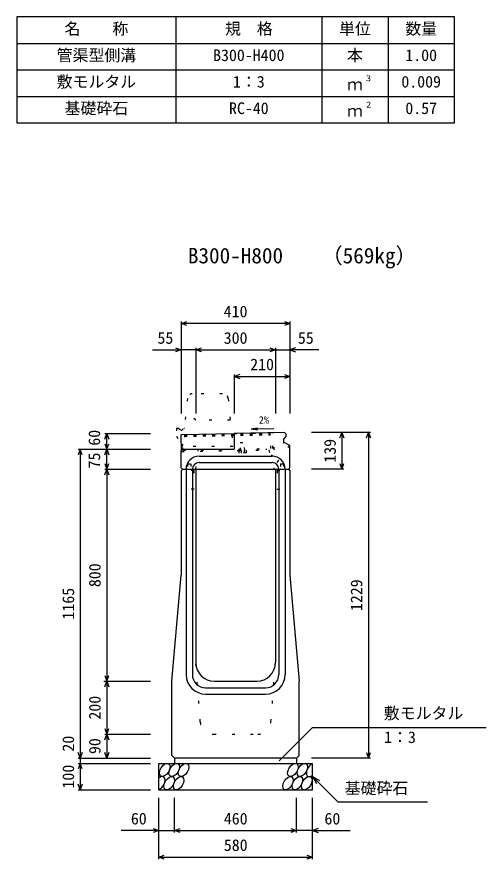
# Model space of a CAD drawing. Units: millimetres, scale not verified. Extents: x -12600 to 12600, y -5940 to 5940.
# Drawn here: x 1875 to 3645, y -530 to 2648 of the extents above; entities that cross this region are included whole.
import ezdxf
from ezdxf.enums import TextEntityAlignment as Align

# ---------------------------------------------------------------- set-up
doc = ezdxf.new("R2010")
doc.units = ezdxf.units.MM
doc.header["$LTSCALE"] = 40
doc.linetypes.add('DOTTED', pattern=[1.75, 0.25, -1.5])
for name, color, linetype, lineweight in [('0-0_DIM', 7, 'Continuous', 25), ('0-2_HATCH', 6, 'DOTTED', 25), ('0-3_HYO', 3, 'Continuous', 25), ('0-4_HYO2', 4, 'Continuous', 25), ('0-5_OUTLINE', 3, 'Continuous', 25), ('0-6_OUTLINE2', 4, 'DOTTED', 25), ('0-7_TXT', 7, 'Continuous', 25)]:
    doc.layers.add(name, color=color, linetype=linetype, lineweight=lineweight)
doc.styles.add('ＭＳ ゴシック', font='')
doc.styles.get('ＭＳ ゴシック').set_extended_font_data('MS Gothic')

msp = doc.modelspace()

# ---------------------------------------------------------------- linework, layer by layer
at = {"layer": '0-0_DIM'}
for p, q in [((2495, 1498.96), (2495, 1151.46)), ((2905, 1498.96), (2905, 1151.46)), ((2905, 1491.46), (2495, 1491.46)), ((2550, 1398.96), (2550, 1151.46)), ((2850, 1398.96), (2850, 1151.46)), ((2386.62, 1391.46), (2495, 1391.46)), ((2550, 1391.46), (2495, 1391.46)), ((2550, 1391.46), (2850, 1391.46)), ((2850, 1391.46), (2905, 1391.46)), ((3013.38, 1391.46), (2905, 1391.46)), ((2695, 1298.96), (2695, 1151.46)), ((2695, 1291.46), (2905, 1291.46)), ((2206.5, 1076.46), (2379, 1076.46)), ((2214, 1016.46), (2214, 1076.46)), ((3208.5, 1080.46), (2986, 1080.46)), ((3101, 1080.46), (3101, 941.46)), ((3201, 1080.46), (3201, -148.54)), ((2106.5, 1016.46), (2379, 1016.46)), ((2114, 1016.46), (2114, -148.54)), ((2214, 941.46), (2214, 1016.46)), ((2206.5, 941.46), (2379, 941.46)), ((3108.5, 941.46), (2986, 941.46)), ((2203.25, 141.46), (2375.75, 141.46)), ((2206.5, 141.46), (2379, 141.46)), ((2206.5, -58.54), (2379, -58.54)), ((2214, -58.54), (2214, -148.54)), ((2863.77, -159.35), (2990, -33.11)), ((2990, -33.11), (3644.81, -33.11)), ((2106.5, -148.54), (2379, -148.54)), ((2114, -148.54), (2114, -168.54)), ((3208.5, -148.54), (2986, -148.54)), ((2106.5, -168.54), (2379, -168.54)), ((2114, -168.54), (2114, -268.54)), ((2990, -218.54), (3085.76, -314.29)), ((2990, -218.54), (3015.98, -233.54)), ((2990, -218.54), (3005, -244.52)), ((2106.5, -268.54), (2379, -268.54)), ((2410, -529.9), (2410, -298.54)), ((2470, -429.9), (2470, -298.54)), ((2930, -429.9), (2930, -298.54)), ((2990, -529.9), (2990, -298.54)), ((3085.76, -314.29), (3423.31, -314.29)), ((2410, -422.4), (2268.21, -422.4)), ((2410, -422.4), (2470, -422.4)), ((2470, -422.4), (2930, -422.4)), ((2990, -422.4), (2930, -422.4)), ((2990, -422.4), (3131.79, -422.4)), ((2410, -522.4), (2990, -522.4))]:
    msp.add_line(p, q, dxfattribs=at)
for points in [[(2516.14, 1483.77), (2495, 1491.46), (2516.14, 1499.16)], [(2883.86, 1499.16), (2905, 1491.46), (2883.86, 1483.77)], [(2473.86, 1399.16), (2495, 1391.46), (2473.86, 1383.77)], [(2571.14, 1383.77), (2550, 1391.46), (2571.14, 1399.16)], [(2828.86, 1399.16), (2850, 1391.46), (2828.86, 1383.77)], [(2926.14, 1399.16), (2905, 1391.46), (2926.14, 1383.77)], [(2716.14, 1299.16), (2695, 1291.46), (2716.14, 1283.77)], [(2883.86, 1299.16), (2905, 1291.46), (2883.86, 1283.77)], [(2206.3, 1055.32), (2214, 1076.46), (2221.7, 1055.32)], [(3093.3, 1059.32), (3101, 1080.46), (3108.7, 1059.32)], [(3193.3, 1059.32), (3201, 1080.46), (3208.7, 1059.32)], [(2206.3, 1037.61), (2214, 1016.46), (2221.7, 1037.61)], [(2121.7, 995.32), (2114, 1016.46), (2106.3, 995.32)], [(2206.3, 995.32), (2214, 1016.46), (2221.7, 995.32)], [(2206.3, 962.61), (2214, 941.46), (2221.7, 962.61)], [(3093.3, 962.61), (3101, 941.46), (3108.7, 962.61)], [(2206.3, 920.32), (2214, 941.46), (2221.7, 920.32)], [(2214, 941.46), (2214, 141.46), (2214, -58.54)], [(2206.3, 162.61), (2214, 141.46), (2221.7, 162.61)], [(2206.3, 120.32), (2214, 141.46), (2221.7, 120.32)], [(2206.3, -37.39), (2214, -58.54), (2221.7, -37.39)], [(2206.3, -79.68), (2214, -58.54), (2221.7, -79.68)], [(2121.7, -127.39), (2114, -148.54), (2106.3, -127.39)], [(2221.7, -127.39), (2214, -148.54), (2206.3, -127.39)], [(3193.3, -127.39), (3201, -148.54), (3208.7, -127.39)], [(2121.7, -189.68), (2114, -168.54), (2106.3, -189.68)], [(2121.7, -247.39), (2114, -268.54), (2106.3, -247.39)], [(2388.86, -414.71), (2410, -422.4), (2388.86, -430.1)], [(2491.14, -430.1), (2470, -422.4), (2491.14, -414.71)], [(2908.86, -414.71), (2930, -422.4), (2908.86, -430.1)], [(3011.14, -414.71), (2990, -422.4), (3011.14, -430.1)], [(2431.14, -530.1), (2410, -522.4), (2431.14, -514.71)], [(2968.86, -514.71), (2990, -522.4), (2968.86, -530.1)]]:
    msp.add_lwpolyline(points, dxfattribs=at)
at = {"layer": '0-2_HATCH', "linetype": 'Continuous'}
for p, q in [((2495, 1072.65), (2695, 1076.46)), ((2496.23, 1008.16), (2495, 1072.65))]:
    msp.add_line(p, q, dxfattribs=at)
at = {"layer": '0-2_HATCH'}
for p, q in [((2500.64, 1012.75), (2499.5, 1072.74)), ((2507.3, 1072.89), (2508.44, 1012.9)), ((2510.8, 1072.96), (2511.94, 1012.97)), ((2514.3, 1073.02), (2515.44, 1013.03)), ((2542.59, 1073.56), (2543.74, 1013.57)), ((2546.09, 1073.63), (2547.24, 1013.64)), ((2549.59, 1073.69), (2550.74, 1013.71)), ((2577.89, 1074.23), (2579.03, 1014.24)), ((2581.39, 1074.3), (2582.53, 1014.31)), ((2584.89, 1074.37), (2586.03, 1014.38)), ((2613.18, 1074.9), (2614.32, 1014.92)), ((2616.68, 1074.97), (2617.82, 1014.98)), ((2620.18, 1075.04), (2621.32, 1015.05)), ((2648.47, 1075.58), (2649.62, 1015.59)), ((2651.97, 1075.64), (2653.12, 1015.66)), ((2655.47, 1075.71), (2656.62, 1015.72)), ((2684.17, 1076.26), (2685.31, 1016.27)), ((2687.27, 1076.32), (2688.41, 1016.33)), ((2691.17, 1076.39), (2692.31, 1016.4)), ((2695, 1076.46), (2843.94, 1079.3)), ((2719.06, 1076.92), (2720.2, 1016.93)), ((2722.56, 1076.99), (2723.79, 1012.5)), ((2726.06, 1077.05), (2727.2, 1017.07)), ((2754.36, 1077.59), (2755.5, 1017.6)), ((2757.85, 1077.66), (2759, 1017.67)), ((2761.35, 1077.73), (2762.5, 1017.74)), ((2790.05, 1078.27), (2791.19, 1018.28)), ((2793.15, 1078.33), (2794.38, 1013.84)), ((2797.05, 1078.41), (2798.19, 1018.42)), ((2824.94, 1078.94), (2826.09, 1018.95)), ((2828.44, 1079), (2829.58, 1019.02)), ((2833.08, 1019.08), (2831.94, 1079.07)), ((2840.58, 1019.23), (2839.44, 1079.21)), ((2845.17, 1014.81), (2843.94, 1079.3)), ((2500.64, 1012.75), (2840.58, 1019.23)), ((2717.62, 1042.39), (2733.61, 1042.69)), ((2718.19, 1012.39), (2717.62, 1042.39)), ((2734.18, 1012.7), (2733.61, 1042.69)), ((2815.59, 1018.75), (2815.67, 1014.25)), ((2496.23, 1008.16), (2845.17, 1014.81)), ((2556.96, 1013.82), (2557.05, 1009.32)), ((2712.32, 1012.28), (2740.01, 1012.81)), ((2712.32, 1012.28), (2712.51, 1002.28)), ((2740.2, 1002.81), (2712.51, 1002.28)), ((2720.7, 1012.44), (2720.89, 1002.44)), ((2731.67, 1012.65), (2731.86, 1002.65)), ((2740.01, 1012.81), (2740.2, 1002.81))]:
    msp.add_line(p, q, dxfattribs=at)
at = {"layer": '0-2_HATCH', "linetype": 'Continuous'}
for centre in [(2432.89, -193.54), (2468.37, -193.54), (2503.84, -193.54), (2916.05, -193.54), (2951.52, -193.54), (2449.77, -243.54), (2485.25, -243.54), (2897.45, -243.54), (2932.93, -243.54), (2968.41, -243.54)]:
    msp.add_ellipse(centre, major_axis=(14.54, 23.54), ratio=0.5792, dxfattribs=at)
for centre, start_param, end_param in [((2987, -193.54), 0.6666252, 4.1103269), ((2414.3, -243.54), 3.7419964, 7.318141)]:
    msp.add_ellipse(centre, major_axis=(14.54, 23.54), ratio=0.5792, start_param=start_param, end_param=end_param, dxfattribs=at)
at = {"layer": '0-3_HYO'}
for p, q in [((2475, 2648.36), (2475, 2248.36)), ((3025, 2648.36), (3025, 2248.36)), ((3275, 2648.36), (3275, 2248.36)), ((1875, 2548.36), (3525, 2548.36))]:
    msp.add_line(p, q, dxfattribs=at)
msp.add_lwpolyline([(1875, 2248.36), (3525, 2248.36), (3525, 2648.36), (1875, 2648.36)], close=True, dxfattribs=at)
at = {"layer": '0-4_HYO2'}
for p, q in [((1875, 2448.36), (3525, 2448.36)), ((1875, 2348.36), (3525, 2348.36))]:
    msp.add_line(p, q, dxfattribs=at)
at = {"layer": '0-5_OUTLINE', "linetype": 'DOTTED'}
for p, q in [((2518.19, 1208.41), (2507, 1096.46)), ((2650.46, 1226.41), (2536.66, 1226.41)), ((2671.8, 1208.45), (2690, 1026.46)), ((2477, 1096.46), (2477, 1066.46)), ((2477, 1096.46), (2485, 1096.46)), ((2485, 1096.46), (2495, 1086.46)), ((2477, 1066.46), (2500, 1026.46)), ((2690, 1026.46), (2500, 1026.46))]:
    msp.add_line(p, q, dxfattribs=at)
at = {"layer": '0-5_OUTLINE'}
for p, q in [((2884, 1080.06), (2695, 1076.46)), ((2695, 1076.46), (2695, 1016.46)), ((2880, 1053.46), (2889, 1063.46)), ((2880, 1053.46), (2880, 1043.46)), ((2884, 1080.06), (2889, 1075.16)), ((2889, 1075.16), (2889, 1063.46)), ((2905, 1030.46), (2880, 1043.46)), ((2905, 946.46), (2905, 1030.46)), ((2495, 1011.46), (2500, 1016.46)), ((2495, 946.46), (2495, 1011.46)), ((2500, 1016.46), (2695, 1016.46)), ((2495, 946.46), (2500, 941.46)), ((2495, 935.46), (2501, 941.46)), ((2495, 935.46), (2495, 541.46)), ((2500, 941.46), (2900, 941.46)), ((2550, 941.46), (2550, 211.46)), ((2850, 941.46), (2850, 211.46)), ((2899, 941.46), (2905, 935.46)), ((2900, 941.46), (2905, 946.46)), ((2905, 935.46), (2905, 541.46)), ((2460, 141.46), (2495, 541.46)), ((2905, 541.46), (2940, 141.46)), ((2460, -138.54), (2460, 141.46)), ((2620, 141.46), (2780, 141.46)), ((2940, -138.54), (2940, 141.46)), ((2460, -138.54), (2470, -148.54)), ((2930, -148.54), (2470, -148.54)), ((2470, -148.54), (2470, -168.54)), ((2930, -148.54), (2940, -138.54)), ((2930, -148.54), (2930, -168.54)), ((2410, -168.54), (2990, -168.54)), ((2410, -268.54), (2410, -168.54)), ((2990, -268.54), (2990, -168.54)), ((2410, -268.54), (2990, -268.54))]:
    msp.add_line(p, q, dxfattribs=at)
at = {"layer": '0-5_OUTLINE', "linetype": 'DOTTED'}
msp.add_lwpolyline([(2495, 1086.46), (2505, 1096.46), (2507, 1096.46)], dxfattribs=at)
for centre, start, end in [((2538.1, 1206.46), 94.13229, 174.40835), ((2651.9, 1206.46), 4.08463, 93.6009)]:
    msp.add_arc(centre, 20, start, end, dxfattribs=at)
at = {"layer": '0-5_OUTLINE'}
for centre, start, end in [((2620, 211.46), 180, 270), ((2780, 211.46), 270, 0)]:
    msp.add_arc(centre, 70, start, end, dxfattribs=at)
at = {"layer": '0-6_OUTLINE2'}
for p, q in [((2500, 1026.46), (2507, 1096.46)), ((2832.62, 988.2), (2881.63, 1042.62)), ((2903.37, 1031.31), (2842.93, 949.28)), ((2550, 941.46), (2556.72, 1009.32)), ((2825.67, 1014.44), (2845, 941.46)), ((2519, 961.96), (2531, 961.96)), ((2519, 961.96), (2519, 936.96)), ((2531, 961.96), (2531, 936.96)), ((2869, 961.96), (2881, 961.96)), ((2869, 961.96), (2869, 936.96)), ((2881, 961.96), (2881, 936.96)), ((2543, 936.96), (2496.5, 936.96)), ((2857, 936.96), (2903.5, 936.96)), ((2566.57, -12.23), (2550, 211.46)), ((2833.43, -12.23), (2850, 211.46)), ((2616.43, -58.54), (2783.57, -58.54))]:
    msp.add_line(p, q, dxfattribs=at)
at = {"layer": '0-6_OUTLINE2', "linetype": 'Continuous'}
for p, q in [((2562, 990.46), (2838, 990.46)), ((2562, 966.46), (2838, 966.46)), ((2513, 941.46), (2513, 166.46)), ((2537, 941.46), (2537, 166.46)), ((2863, 941.46), (2863, 166.46)), ((2887, 941.46), (2887, 166.46)), ((2587, 116.46), (2813, 116.46)), ((2587, 92.46), (2813, 92.46))]:
    msp.add_line(p, q, dxfattribs=at)
at = {"layer": '0-6_OUTLINE2'}
for points in [[(2680, 1126.46), (2550, 1126.46), (2513, 1156.46)], [(2543, 936.96), (2543, 866.46), (2495, 866.46)], [(2857, 936.96), (2857, 866.46), (2905, 866.46)]]:
    msp.add_lwpolyline(points, dxfattribs=at)
at = {"layer": '0-6_OUTLINE2', "linetype": 'Continuous'}
for centre, radius, start, end in [((2562, 941.46), 49, 90, 180), ((2838, 941.46), 49, 0, 90), ((2562, 941.46), 25, 90, 180), ((2838, 941.46), 25, 0, 90), ((2587, 166.46), 74, 180, 270), ((2587, 166.46), 50, 180, 270), ((2813, 166.46), 50, 270, 0), ((2813, 166.46), 74, 270, 0)]:
    msp.add_arc(centre, radius, start, end, dxfattribs=at)
at = {"layer": '0-6_OUTLINE2'}
for centre, start, end in [((2616.43, -8.54), 184.23639, 270), ((2783.57, -8.54), 270, 355.76361)]:
    msp.add_arc(centre, 50, start, end, dxfattribs=at)
at = {"layer": '0-7_TXT'}
for q in [(2781.97, 1097.94), (2844.25, 1094.95), (2782.13, 1089.6)]:
    msp.add_line((2758.42, 1093.32), q, dxfattribs=at)

# ---------------------------------------------------------------- texts
at = {"layer": '0-0_DIM', "style": 'ＭＳ ゴシック'}
for s, p in [('410', (2655, 1501.46)), ('55', (2405.16, 1401.46)), ('300', (2655, 1401.46)), ('55', (2934.84, 1401.46)), ('210', (2755, 1301.46)), ('敷モルタル', (3258.94, -14.38)), ('1：3', (3259.94, -105.07)), ('基礎砕石', (3111.32, -297.12)), ('60', (2305, -412.4)), ('460', (2655.53, -412.4)), ('60', (3035, -412.4)), ('580', (2655.53, -512.4))]:
    msp.add_text(s, height=43.99, dxfattribs=at).set_placement(p, align=Align.BOTTOM_LEFT)
for s, p in [('60', (2202.16, 1030.08)), ('139', (3091, 965.96)), ('75', (2202.16, 944.32)), ('800', (2204, 496.46)), ('1229', (3191, 405.96)), ('1165', (2104, 373.96)), ('200', (2204, -3.54)), ('20', (2104, -124.22)), ('90', (2204, -133.54)), ('100', (2104, -263.54))]:
    msp.add_text(s, height=43.99, rotation=90, dxfattribs=at).set_placement(p, align=Align.BOTTOM_LEFT)
at = {"layer": '0-7_TXT', "style": 'ＭＳ ゴシック'}
for s, height, p in [('名\u3000\u3000称', 43.99, (2055, 2568.36)), ('規\u3000格', 43.99, (2660, 2568.36)), ('単位', 43.99, (3090, 2568.36)), ('数量', 43.99, (3340, 2568.36)), ('管渠型側溝', 43.99, (2025, 2468.36)), ('B300-H400', 43.99, (2615, 2468.36)), ('本', 43.99, (3120, 2468.36)), ('1.00', 43.99, (3340, 2468.36)), ('敷モルタル', 43.99, (2025, 2368.36)), ('1：3', 43.99, (2690, 2368.36)), ('３', 21.99, (3185.54, 2398.73)), ('0.009', 43.99, (3325, 2368.36)), ('ｍ', 43.99, (3120, 2358.36)), ('基礎砕石', 43.99, (2055, 2268.36)), ('RC-40', 43.99, (2675, 2268.36)), ('２', 21.99, (3185.54, 2298.73)), ('0.57', 43.99, (3340, 2268.36)), ('ｍ', 43.99, (3120, 2258.36)), ('（569kg）', 58.65, (3023.7, 1700.44)), ('B300-H800', 58.65, (2520, 1700.44)), ('2%', 28.59, (2787.01, 1104.06))]:
    msp.add_text(s, height=height, dxfattribs=at).set_placement(p, align=Align.BOTTOM_LEFT)

doc.saveas('drawing.dxf')
